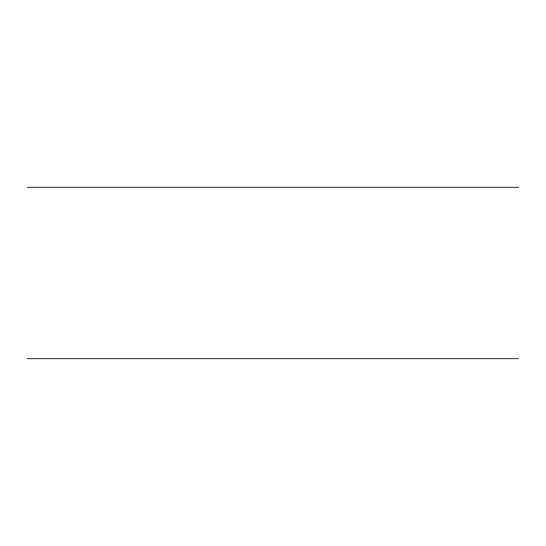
<?xml version="1.0" encoding="UTF-8"?>
<svg xmlns="http://www.w3.org/2000/svg" width="546" height="546" viewBox="0 0 546 546"><rect width="100%" height="100%" fill="white"/><g stroke="black" fill="none" stroke-linecap="round" stroke-linejoin="round"><path stroke-width="0.82" d="M27.3 187.292L518.7 187.292M27.3 358.708L518.7 358.708"/></g></svg>
